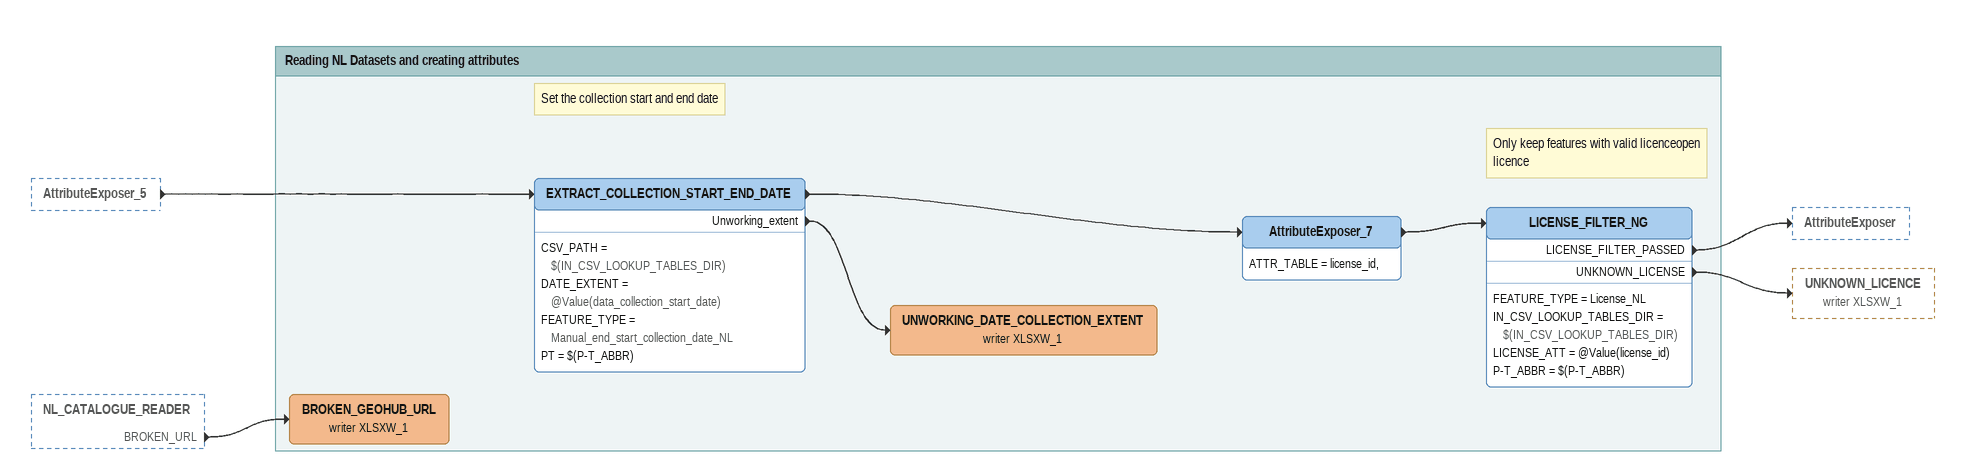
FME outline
AttributeExposer_5 [outside]
    -> EXTRACT_COLLECTION_START_END_DATE
NL_CATALOGUE_READER [outside]
    BROKEN_URL -> BROKEN_GEOHUB_URL (writer XLSXW_1)

Bookmark: Reading NL Datasets and creating attributes
Note: Set the collection start and end date
EXTRACT_COLLECTION_START_END_DATE
    CSV_PATH = $(IN_CSV_LOOKUP_TABLES_DIR)
    DATE_EXTENT = @Value(data_collection_start_date)
    FEATURE_TYPE = Manual_end_start_collection_date_NL
    PT = $(P-T_ABBR)
    -> AttributeExposer_7
    Unworking_extent -> UNWORKING_DATE_COLLECTION_EXTENT (writer XLSXW_1)
AttributeExposer_7
    ATTR_TABLE = license_id,
    -> LICENSE_FILTER_NG
Note: Only keep features with valid licenceopen licence
LICENSE_FILTER_NG
    FEATURE_TYPE = License_NL
    IN_CSV_LOOKUP_TABLES_DIR = $(IN_CSV_LOOKUP_TABLES_DIR)
    LICENSE_ATT = @Value(license_id)
    P-T_ABBR = $(P-T_ABBR)
    LICENSE_FILTER_PASSED -> AttributeExposer
    UNKNOWN_LICENSE -> UNKNOWN_LICENCE (writer XLSXW_1)
UNWORKING_DATE_COLLECTION_EXTENT (writer XLSXW_1)
BROKEN_GEOHUB_URL (writer XLSXW_1)
